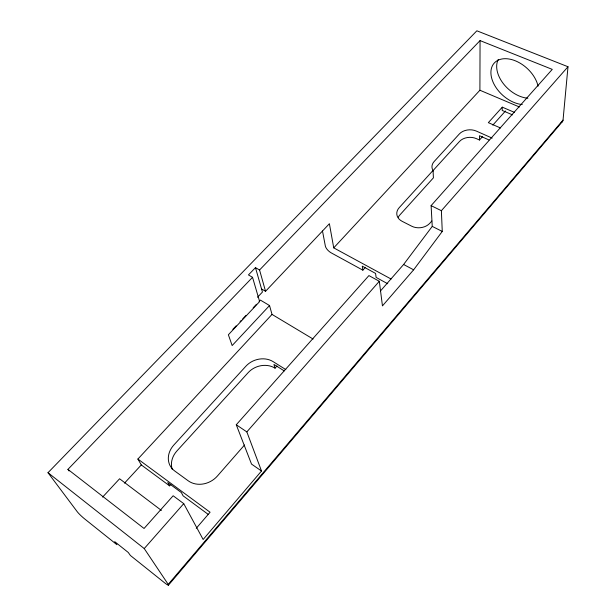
<?xml version="1.0" encoding="UTF-8"?>
<svg xmlns="http://www.w3.org/2000/svg" width="616" height="616" viewBox="0 0 616 616"><rect width="100%" height="100%" fill="white"/><g stroke="black" fill="none" stroke-linecap="round" stroke-linejoin="round"><path stroke-width="0.92" d="M433.048 171.117A12.474 9.186 -3.3 0 1 434.519 168.946L459.49 141.472A12.274 8.824 -2.3 0 1 476.391 138.639L479.479 140.009L479.487 135.713L489.004 139.963M391.075 279.017L333.733 247.863L479.903 90.236L480.057 40.594L552.259 69.377L431.108 205.629L432.247 226.388L403.611 264.487L380.495 290.945M514.36 112.328L502.286 107.161L502.194 110.441L512.512 114.869M563.039 120.066L567.998 66.736L476.861 30.8L48.002 472.703L77.246 511.734A7.646 0.862 42.4 0 0 84.731 518.98L116.894 544.683L114.707 541.641L128.274 552.475L130.392 555.47L164.449 582.69A8.046 0.947 41.8 0 0 168.222 584.376L563.039 120.066A6.083 3.989 39 0 1 561.184 122.492M333.733 247.863L329.391 223.716L265.542 291.306L259.567 270L255.478 267.637L248.448 274.921L252.537 277.315L67.929 469.384L144.059 528.474L173.142 495.765L183.745 503.642L203.149 539.493L261.507 471.001L251.528 464.094L236.267 424.763L368.915 275.583L379.31 281.281L382.451 305.89L413.629 269.816L442.265 231.447L441.379 210.703L567.998 66.736M168.422 585.2L562.115 121.953M196.265 528.274L210.079 512.235L137.892 459.043L272.018 314.406L269.531 305.536L260.406 300.108L259.097 301.501M244.529 444.998L217.425 475.999A21.19 18.087 -30 0 1 188.265 480.842L174.651 470.94A21.059 17.772 -29.9 0 1 173.881 444.968L245.946 366.15A19.758 16.493 -19.3 0 1 273.104 361.623L285.832 369.592M168.222 584.376L144.236 548.563L183.745 503.642M261.507 471.001L246.839 431.901L379.31 281.281M431.824 220.99L429.922 223.154A13.021 9.933 -4.5 0 1 411.704 226.203L402.156 221.329A12.951 9.841 -5.1 0 1 399.191 207.684L433.04 170.447L432.155 168.453A12.582 9.209 -3.4 0 1 434.157 161.523L459.343 133.957A12.374 8.84 -2.3 0 1 476.391 131.1L492.153 138.115M137.892 459.043L141.295 464.934L169.6 485.847L170.855 484.453M172.257 469.369A20.844 17.664 -30.3 0 1 176.907 450.974L248.156 372.642A19.566 16.409 -19.5 0 1 275.052 368.16L276.977 366.012M322.499 231.023L325.348 246.046A6.53 2.849 42.9 0 0 331.177 252.845L362.855 270.162L365.411 267.313M479.479 140.009L482.651 136.467M492.8 125.14L505.482 110.98M502.286 107.161L488.342 122.653L500.462 127.966M124.517 483.129L141.295 464.934M102.595 497.104L119.596 478.771L161.407 510.425M269.531 305.536L232.155 345.561L228.374 334.765L259.636 301.594L252.537 277.315M232.848 329.344L236.128 325.864M240.063 321.683L241.38 320.289M242.689 318.903L245.969 315.423M253.191 307.761L256.472 304.281M257.503 297.266L262.439 292.061L255.478 267.637M259.567 270L480.057 40.594M479.903 90.236L519.427 106.984M431.108 205.629L441.379 210.703M432.247 226.388L442.265 231.447M403.611 264.487L413.629 269.816M387.757 283.776L376.106 277.408L375.575 273.412L362.27 266.158L362.855 270.162M261.554 288.958L265.542 291.306M272.018 314.406L313.097 339.039M284.245 370.901L273.943 364.441L275.052 368.16M236.267 424.763L246.839 431.901M208.293 514.437L183.098 495.826L181.358 492.569L167.798 482.567L169.6 485.847M48.002 472.703L144.236 548.563M67.929 469.384L69.046 470.955M433.04 170.447L433.41 177.847L399.869 214.945A12.836 9.81 -5.1 0 0 398.298 217.255M522.283 104.543A27.689 18.157 42.3 0 1 491.861 78.817A27.689 18.157 42.3 0 1 508.924 58.99A27.689 18.157 42.3 0 1 538.076 86.186M527.889 98.229A27.558 18.288 42.3 0 1 503.249 83.522A27.558 18.288 42.3 0 1 498.228 59.513"/></g></svg>
